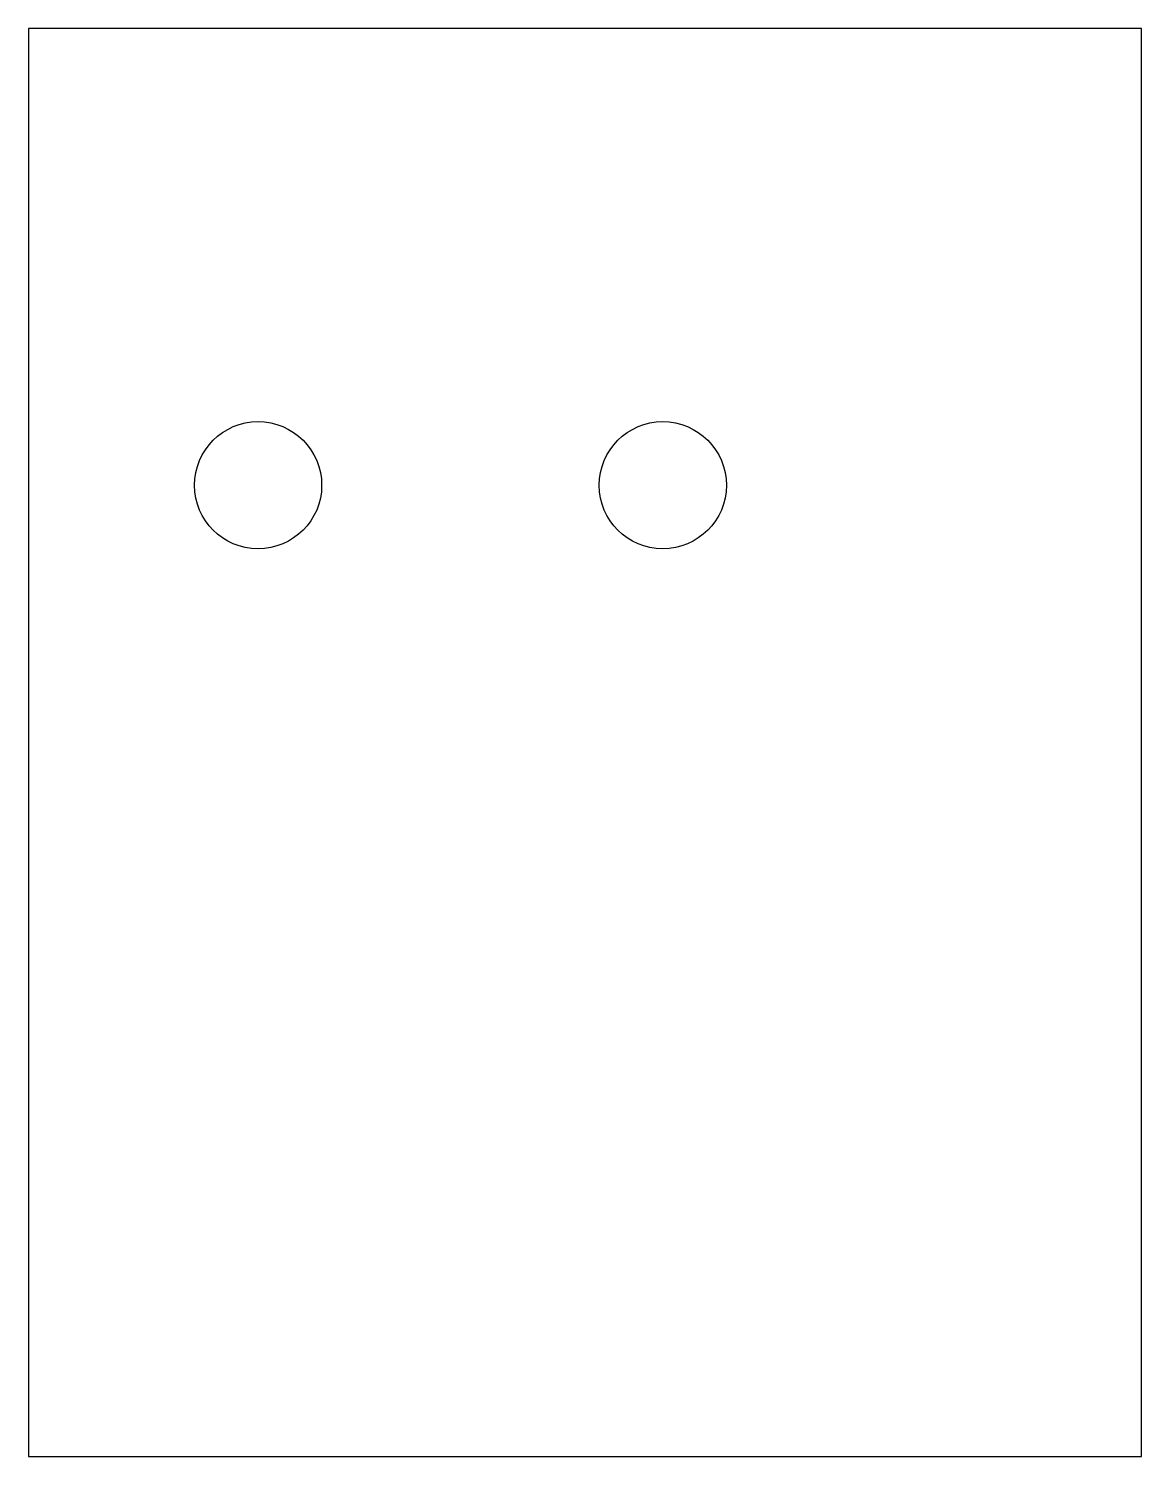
# Model space of a CAD drawing. Header units: millimetres. Extents: x 0 to 192, y 0 to 247.
import ezdxf

# ---------------------------------------------------------------- set-up
doc = ezdxf.new("R2010")
doc.units = ezdxf.units.MM

msp = doc.modelspace()

# ---------------------------------------------------------------- linework, layer by layer
for p, q in [((192.5, 247, 3), (0, 247, 3)), ((0, 247, 3), (0, 0, 3)), ((192.5, 0, 3), (192.5, 247, 3)), ((0, 0, 3), (192.5, 0, 3))]:
    msp.add_line(p, q)
for centre in [(39.7, 168, 3), (109.7, 168, 3)]:
    msp.add_circle(centre, 11)

doc.saveas('drawing.dxf')
